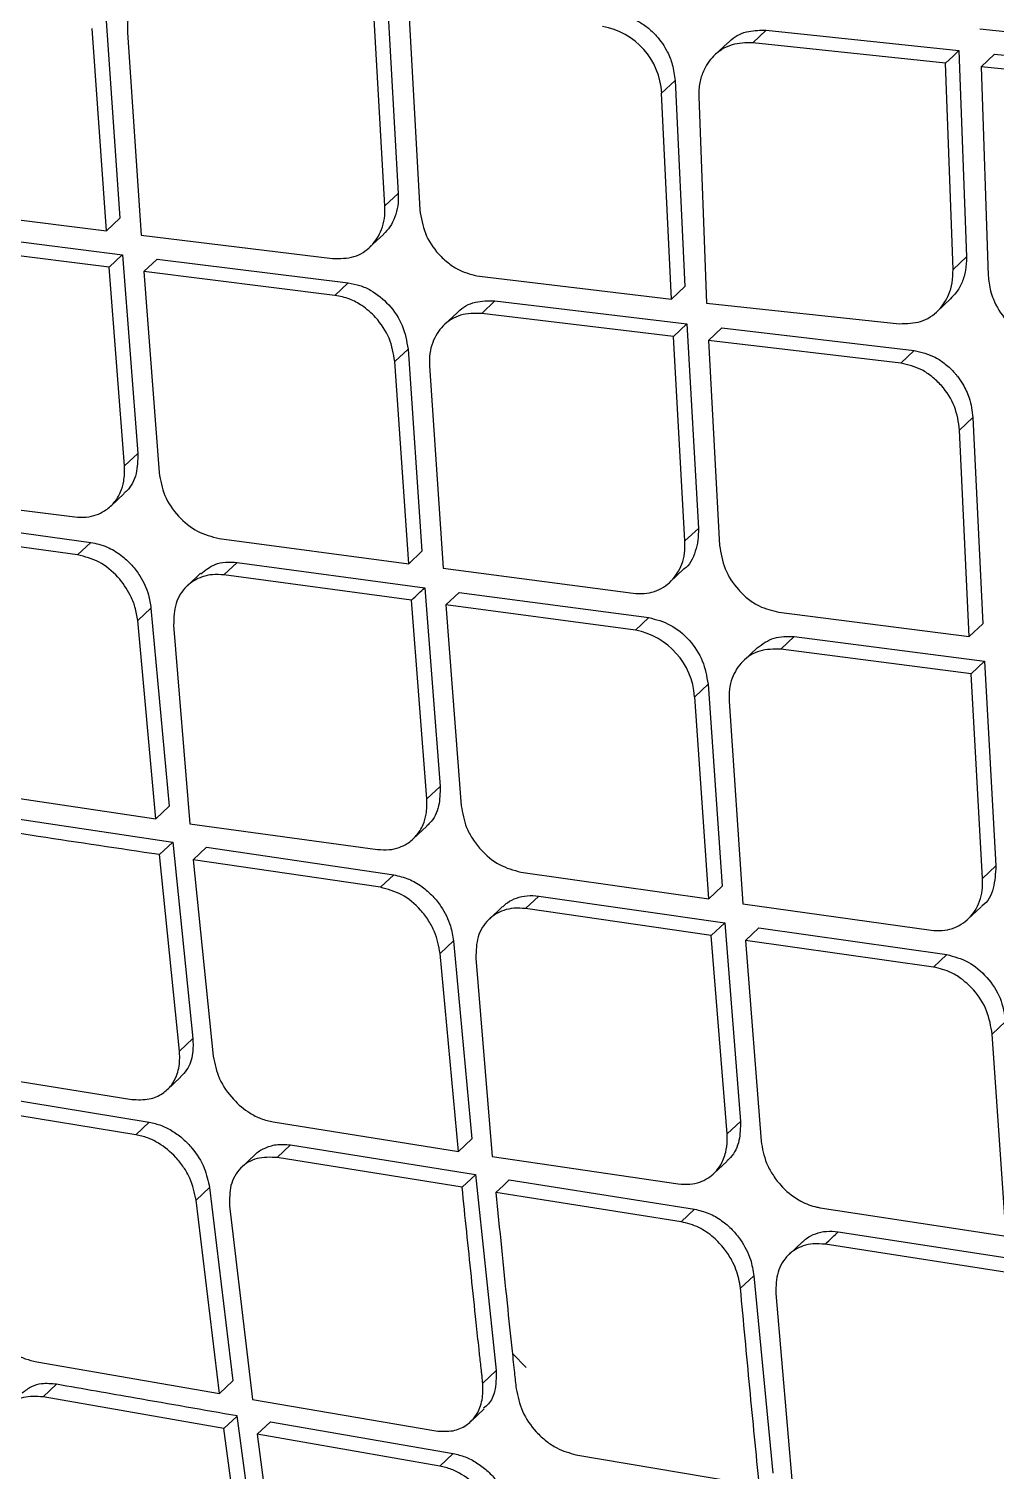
# Model space of a CAD drawing. Extents: x 0 to 84, y -21 to 126.
# Drawn here: x 71.677 to 72.444, y 61.627 to 62.772 of the extents above; entities that cross this region are included whole.
import ezdxf

# ---------------------------------------------------------------- set-up
doc = ezdxf.new("R2010")
doc.units = 0
doc.header["$MEASUREMENT"] = 0
doc.layers.add('1', color=4, linetype='Continuous')

# ---------------------------------------------------------------- blocks, each defined once
blk = doc.blocks.new('PRODIGY')
at = {"layer": '1', "color": 3, "linetype": 'Continuous', "lineweight": 25}
for p, q in [((71.9607, 62.8035), (71.9699, 62.6413)), ((71.9594, 62.6313), (71.9501, 62.7935)), ((71.7378, 62.782), (71.7489, 62.6216)), ((71.978, 62.7904), (71.9871, 62.6281)), ((71.7384, 62.6116), (71.7272, 62.772)), ((71.755, 62.7688), (71.7659, 62.6082)), ((72.2513, 62.7607), (72.2619, 62.7707)), ((72.2619, 62.7707), (72.4148, 62.7546)), ((72.4314, 62.7718), (72.5864, 62.7561)), ((72.2314, 62.7608), (72.2209, 62.7509)), ((72.4042, 62.7446), (72.2513, 62.7607)), ((72.4148, 62.7546), (72.4207, 62.5908)), ((72.4323, 62.7417), (72.4429, 62.7517)), ((72.4429, 62.7517), (72.5978, 62.7358)), ((72.4101, 62.5809), (72.4042, 62.7446)), ((72.5872, 62.7258), (72.4323, 62.7417)), ((72.4323, 62.7417), (72.438, 62.5762)), ((72.1895, 62.7308), (72.1789, 62.7208)), ((72.1895, 62.7308), (72.1974, 62.5673)), ((72.1868, 62.5574), (72.1789, 62.7208)), ((72.2083, 62.7181), (72.2145, 62.5541)), ((71.5868, 62.6307), (71.7384, 62.6116)), ((71.9594, 62.6313), (71.9699, 62.6413)), ((71.7384, 62.6116), (71.7489, 62.6216)), ((71.6012, 62.6116), (71.7511, 62.5926)), ((71.7659, 62.6082), (71.9178, 62.5896)), ((71.9475, 62.5988), (71.9581, 62.6087)), ((71.7405, 62.5826), (71.5906, 62.6016)), ((71.7405, 62.5826), (71.751, 62.5925)), ((71.7511, 62.5926), (71.7633, 62.4349)), ((71.768, 62.5792), (71.7786, 62.5891)), ((71.7786, 62.5891), (71.9303, 62.5703)), ((72.4101, 62.5809), (72.4207, 62.5908)), ((71.7528, 62.425), (71.7405, 62.5826)), ((71.768, 62.5792), (71.7802, 62.4198)), ((71.9197, 62.5603), (71.768, 62.5792)), ((72.0343, 62.5755), (72.1868, 62.5574)), ((71.9197, 62.5603), (71.9303, 62.5703)), ((72.1868, 62.5574), (72.1974, 62.5673)), ((72.0361, 62.5461), (72.0466, 62.5561)), ((72.0466, 62.556), (72.1989, 62.5377)), ((72.2145, 62.5541), (72.3677, 62.5379)), ((72.3975, 62.5475), (72.4081, 62.5576)), ((72.0169, 62.5468), (72.0064, 62.5369)), ((72.1883, 62.5278), (72.0361, 62.5461)), ((72.1883, 62.5278), (72.1989, 62.5377)), ((72.1974, 62.3655), (72.1883, 62.5278)), ((72.1989, 62.5377), (72.208, 62.3754)), ((72.216, 62.5245), (72.2266, 62.5345)), ((72.2266, 62.5345), (72.3793, 62.5165)), ((71.9777, 62.5178), (71.9671, 62.5079)), ((71.9777, 62.5178), (71.9887, 62.3574)), ((72.3687, 62.5065), (72.216, 62.5245)), ((72.216, 62.5245), (72.2249, 62.362)), ((72.3687, 62.5065), (72.3792, 62.5165)), ((71.9782, 62.3474), (71.9671, 62.5079)), ((71.9947, 62.5044), (72.0055, 62.3438)), ((72.4153, 62.4534), (72.4259, 62.4634)), ((72.4259, 62.4634), (72.4336, 62.2997)), ((72.423, 62.2897), (72.4153, 62.4534)), ((71.7528, 62.425), (71.7633, 62.4349)), ((71.5631, 62.4037), (71.7132, 62.3846)), ((71.7418, 62.3932), (71.7524, 62.4032)), ((71.5764, 62.3852), (71.726, 62.3644)), ((71.7154, 62.3544), (71.5658, 62.3752)), ((71.8278, 62.3675), (71.9782, 62.3474)), ((72.1974, 62.3655), (72.208, 62.3754)), ((71.7154, 62.3544), (71.726, 62.3644)), ((71.9782, 62.3474), (71.9887, 62.3574)), ((71.8316, 62.3385), (71.8422, 62.3485)), ((71.8422, 62.3485), (71.9909, 62.3283)), ((71.8131, 62.3399), (71.8026, 62.33)), ((71.9803, 62.3184), (71.8316, 62.3385)), ((72.0055, 62.3438), (72.1562, 62.324)), ((72.1857, 62.333), (72.1963, 62.343)), ((71.9909, 62.3283), (72.0032, 62.1707)), ((72.0076, 62.3147), (72.0182, 62.3247)), ((72.0182, 62.3247), (72.1687, 62.3047)), ((71.7737, 62.3122), (71.7632, 62.3023)), ((71.7737, 62.3122), (71.7882, 62.155)), ((71.9927, 62.1608), (71.9803, 62.3184)), ((72.1581, 62.2948), (72.0076, 62.3147)), ((72.0076, 62.3147), (72.0199, 62.1554)), ((71.7776, 62.1451), (71.7632, 62.3023)), ((71.7917, 62.2988), (71.8046, 62.1411)), ((72.1581, 62.2948), (72.1687, 62.3047)), ((72.2718, 62.309), (72.423, 62.2897)), ((72.423, 62.2897), (72.4336, 62.2997)), ((72.2735, 62.2796), (72.2841, 62.2896)), ((72.2841, 62.2896), (72.4351, 62.2701)), ((72.2546, 62.2806), (72.244, 62.2707)), ((72.4245, 62.2601), (72.2735, 62.2796)), ((72.4245, 62.2601), (72.4351, 62.2701)), ((72.4351, 62.2701), (72.4441, 62.1077)), ((72.4335, 62.0977), (72.4245, 62.2601)), ((72.2051, 62.2419), (72.2157, 62.2519)), ((72.2162, 62.0815), (72.2051, 62.2419)), ((72.2157, 62.2519), (72.2268, 62.0915)), ((72.2324, 62.2383), (72.2433, 62.0777)), ((71.6293, 62.1671), (71.7776, 62.1451)), ((71.9927, 62.1608), (72.0032, 62.1707)), ((71.7776, 62.1451), (71.7882, 62.155)), ((71.6429, 62.1488), (71.791, 62.1266)), ((71.8046, 62.1411), (71.9535, 62.1208)), ((71.9818, 62.1291), (71.9925, 62.1391)), ((71.7804, 62.1166), (71.791, 62.1266)), ((71.7964, 61.9608), (71.7804, 62.1166)), ((71.791, 62.1266), (71.807, 61.9708)), ((71.8179, 62.1226), (71.8073, 62.1126)), ((71.8179, 62.1226), (71.9663, 62.1006)), ((71.9557, 62.0907), (71.8073, 62.1126)), ((71.8073, 62.1126), (71.8231, 61.9566)), ((72.4335, 62.0977), (72.4441, 62.1077)), ((71.9557, 62.0907), (71.9663, 62.1006)), ((72.0671, 62.1028), (72.2162, 62.0815)), ((72.0709, 62.0738), (72.0815, 62.0838)), ((72.0815, 62.0838), (72.2289, 62.0624)), ((72.2162, 62.0815), (72.2268, 62.0915)), ((72.0527, 62.0754), (72.0422, 62.0655)), ((72.2183, 62.0525), (72.0709, 62.0738)), ((72.2433, 62.0777), (72.3927, 62.0566)), ((72.4219, 62.0653), (72.4325, 62.0753)), ((72.2289, 62.0624), (72.2183, 62.0525)), ((72.2289, 62.0624), (72.2414, 61.9049)), ((72.2454, 62.0486), (72.256, 62.0586)), ((72.256, 62.0586), (72.4052, 62.0373)), ((72.0031, 62.0382), (72.0137, 62.0482)), ((72.0137, 62.0482), (72.0284, 61.8911)), ((72.2308, 61.895), (72.2183, 62.0525)), ((72.2454, 62.0486), (72.2578, 61.8894)), ((72.3946, 62.0274), (72.2454, 62.0486)), ((72.0178, 61.8812), (72.0031, 62.0382)), ((72.3946, 62.0274), (72.4051, 62.0373)), ((72.0315, 62.0345), (72.0445, 61.877)), ((72.4518, 61.9841), (72.4412, 61.9742)), ((71.7964, 61.9608), (71.807, 61.9708)), ((72.4523, 61.8138), (72.4412, 61.9742)), ((71.6119, 61.9461), (71.7585, 61.9224)), ((71.7866, 61.9301), (71.7972, 61.9401)), ((71.6259, 61.9283), (71.7723, 61.9044)), ((71.7617, 61.8944), (71.6153, 61.9183)), ((71.7617, 61.8944), (71.7723, 61.9044)), ((71.8708, 61.9045), (72.0178, 61.8812)), ((72.2308, 61.895), (72.2414, 61.9049)), ((72.0178, 61.8812), (72.0284, 61.8911)), ((71.8563, 61.8786), (71.8458, 61.8687)), ((71.8739, 61.8763), (71.8845, 61.8863)), ((72.0206, 61.8528), (71.8739, 61.8763)), ((71.8845, 61.8863), (72.0312, 61.8628)), ((72.0445, 61.877), (72.1921, 61.8554)), ((72.2202, 61.8635), (72.2308, 61.8735)), ((71.8096, 61.8424), (71.8202, 61.8524)), ((71.8202, 61.8524), (71.8387, 61.699)), ((72.0206, 61.8528), (72.0312, 61.8627)), ((72.0312, 61.8628), (72.0476, 61.7073)), ((72.0579, 61.8585), (72.205, 61.8353)), ((71.8281, 61.689), (71.8096, 61.8424)), ((72.1944, 61.8253), (72.0473, 61.8486)), ((71.8361, 61.8381), (71.8544, 61.6844)), ((72.1944, 61.8253), (72.2049, 61.8353)), ((72.3047, 61.8365), (72.4523, 61.8138)), ((72.2906, 61.8094), (72.28, 61.7994)), ((72.4545, 61.7848), (72.3085, 61.8075)), ((72.319, 61.8174), (72.4651, 61.7948)), ((72.2414, 61.7726), (72.252, 61.7825)), ((72.252, 61.7825), (72.267, 61.6258)), ((72.2695, 61.7685), (72.2829, 61.6113)), ((72.0714, 61.7098), (72.0605, 61.7208)), ((71.6831, 61.7141), (71.8281, 61.689)), ((72.037, 61.6973), (72.0476, 61.7073)), ((71.6882, 61.6864), (71.6989, 61.6964)), ((71.8281, 61.689), (71.8387, 61.699)), ((71.8316, 61.6612), (71.6882, 61.6864)), ((71.8544, 61.6844), (71.9996, 61.6594)), ((71.8422, 61.6712), (71.8316, 61.6612)), ((71.8624, 61.521), (71.8422, 61.6713)), ((72.0274, 61.6669), (72.038, 61.6768)), ((71.8517, 61.511), (71.8316, 61.6612)), ((71.8579, 61.6567), (71.8685, 61.6667)), ((71.8685, 61.6667), (72.0135, 61.6415)), ((71.8579, 61.6567), (71.878, 61.5047)), ((72.0029, 61.6315), (71.8579, 61.6567)), ((72.0029, 61.6315), (72.0135, 61.6415)), ((72.1109, 61.6405), (72.2564, 61.6158))]:
    blk.add_line(p, q, dxfattribs=at)
at = {"layer": '1', "color": 3, "linetype": 'Continuous', "lineweight": 25, "flags": 128}
for points in [[(72.4042, 62.7446), (72.4102, 62.7502), (72.4148, 62.7546)], [(72.0473, 61.8486), (72.0533, 61.8541), (72.0579, 61.8585)]]:
    blk.add_lwpolyline(points, dxfattribs=at)
at = {"layer": '1', "color": 3, "linetype": 'Continuous', "lineweight": 25}
for centre, radius, start, end in [((72.1225, 62.7179), 0.0565, 3.0258, 80.4765), ((72.1472, 62.2377), 0.058, 4.1471, 79.1775)]:
    blk.add_arc(centre, radius, start, end, dxfattribs=at)
for points, knots in [([(65.9062, 66.8263), (66.0398, 66.6902), (66.3114, 66.4135), (66.7112, 66.0071), (67.0952, 65.617), (67.4487, 65.2582), (67.7716, 64.9305), (68.0462, 64.6519), (68.2761, 64.4186), (68.4654, 64.2264), (68.6359, 64.0533), (68.7883, 63.8985), (68.9326, 63.7518), (69.0977, 63.5839), (69.2992, 63.3791), (69.5434, 63.1306), (69.8182, 62.8509), (70.1236, 62.5399), (70.4595, 62.1977), (70.8181, 61.8321), (71.1983, 61.4444), (71.5992, 61.0358), (72.0275, 60.5996), (72.4687, 60.1506), (72.7675, 59.8472), (72.9142, 59.6983)], [0, 0, 0, 0, 0.057228, 0.116342, 0.171086, 0.221472, 0.267495, 0.309155, 0.33883, 0.365816, 0.390114, 0.411724, 0.431001, 0.451886, 0.482371, 0.517227, 0.556456, 0.600057, 0.648032, 0.700383, 0.753757, 0.811031, 0.872192, 0.937257, 1, 1, 1, 1]), ([(72.9374, 59.7558), (72.937, 59.7562), (72.9338, 59.7596), (72.923, 59.771), (72.8846, 59.8115), (72.7414, 59.9628), (72.1845, 60.5521), (71.084, 61.7179), (70.0741, 62.7531), (69.4924, 63.3494)], [0, 0, 0, 0, 0.000353, 0.002828, 0.009436, 0.033986, 0.128384, 0.49802, 1, 1, 1, 1]), ([(71.9162, 60.6501), (71.9144, 60.6477), (71.9107, 60.643), (71.9047, 60.6362), (71.8985, 60.6298), (71.892, 60.6236), (71.8852, 60.6177), (71.8781, 60.6121), (71.8707, 60.6068), (71.863, 60.6018), (71.855, 60.5971), (71.8467, 60.5927), (71.8382, 60.5886), (71.8135, 60.578), (71.7686, 60.5657), (71.6945, 60.561), (71.6088, 60.5696), (71.5275, 60.5884), (71.4576, 60.6101), (71.3842, 60.6366), (71.2871, 60.678), (71.1635, 60.7412), (71.0349, 60.8162), (70.9035, 60.9014), (70.7721, 60.9949), (70.6413, 61.0959), (70.5142, 61.2013), (70.3905, 61.3108), (70.2713, 61.423), (70.1553, 61.539), (70.0414, 61.66), (69.9301, 61.786), (69.8218, 61.9171), (69.7195, 62.0506), (69.6251, 62.1845), (69.5401, 62.3168), (69.466, 62.4455), (69.4048, 62.5682), (69.3568, 62.6831), (69.3223, 62.7888), (69.3016, 62.8835), (69.2943, 62.967), (69.2988, 63.0269), (69.3083, 63.0692), (69.3164, 63.0929), (69.3242, 63.1104), (69.3306, 63.1226), (69.3376, 63.1343), (69.3429, 63.1415), (69.3455, 63.1451)], [0, 0, 0, 0, 0.004846, 0.00969, 0.014534, 0.019379, 0.024226, 0.029076, 0.033931, 0.038791, 0.043658, 0.048532, 0.053415, 0.058308, 0.089235, 0.120012, 0.152032, 0.18434, 0.200734, 0.217099, 0.250018, 0.282937, 0.315683, 0.3481, 0.380014, 0.410781, 0.441715, 0.470949, 0.500015, 0.529147, 0.558258, 0.58875, 0.620001, 0.652036, 0.68433, 0.71708, 0.749997, 0.782917, 0.815661, 0.848077, 0.879993, 0.910754, 0.941692, 0.956519, 0.971325, 0.978527, 0.985704, 0.992861, 1, 1, 1, 1]), ([(71.7801, 60.8516), (71.7781, 60.8505), (71.7632, 60.8418), (71.723, 60.8327), (71.6678, 60.8279), (71.6093, 60.8323), (71.556, 60.8408), (71.4984, 60.855), (71.4367, 60.8745), (71.3715, 60.8993), (71.3081, 60.9273), (71.2486, 60.9565), (71.1949, 60.9848), (71.1384, 61.0166), (71.0832, 61.0495), (71.0287, 61.0839), (70.9739, 61.1201), (70.9136, 61.1618), (70.8467, 61.2104), (70.7747, 61.2653), (70.6993, 61.3256), (70.6192, 61.3927), (70.5412, 61.4614), (70.4714, 61.5257), (70.386, 61.6073), (70.2854, 61.7089), (70.152, 61.8543), (70.0336, 61.9952), (69.927, 62.1349), (69.8627, 62.2267), (69.821, 62.2899), (69.7969, 62.3275), (69.7715, 62.3687), (69.7471, 62.4099), (69.7274, 62.4448), (69.7162, 62.4652), (69.7069, 62.4825), (69.684, 62.5261), (69.6525, 62.5915), (69.6203, 62.6693), (69.5965, 62.7371), (69.5788, 62.8009), (69.5645, 62.8745), (69.5604, 62.9521), (69.571, 63.024), (69.5912, 63.058), (69.6001, 63.0729)], [0, 0, 0, 0, 0.0043841, 0.0331205, 0.0701719, 0.0913783, 0.1142203, 0.138694, 0.1604653, 0.1837971, 0.2086498, 0.225393, 0.2426575, 0.2604174, 0.2786437, 0.2935702, 0.3099985, 0.3278784, 0.3471458, 0.368964, 0.3909146, 0.4129376, 0.4389606, 0.4595471, 0.4749952, 0.5159129, 0.5522433, 0.603997, 0.6386969, 0.6742971, 0.6851693, 0.6955238, 0.7084411, 0.7228629, 0.7338137, 0.7412805, 0.742342, 0.7504288, 0.7832638, 0.8071537, 0.8317052, 0.8577553, 0.8817325, 0.9239756, 0.9666536, 1, 1, 1, 1]), ([(71.7967, 62.8108), (71.791, 62.8107), (71.7793, 62.8106), (71.7655, 62.8017), (71.758, 62.7901), (71.7549, 62.7789), (71.755, 62.7722), (71.755, 62.7688)], [0, 0, 0, 0, 0.245623, 0.499116, 0.727432, 0.858315, 1, 1, 1, 1]), ([(72.1424, 62.7835), (72.1482, 62.7823), (72.157, 62.7803), (72.1677, 62.7732), (72.1762, 62.7652), (72.1831, 62.755), (72.1881, 62.7429), (72.189, 62.7351), (72.1895, 62.7308)], [0, 0, 0, 0, 0.241757, 0.368677, 0.499278, 0.690599, 0.830645, 1, 1, 1, 1]), ([(72.2316, 62.7606), (72.2324, 62.7615), (72.2368, 62.766), (72.2471, 62.7707), (72.2572, 62.7707), (72.2619, 62.7707)], [0, 0, 0, 0, 0.105141, 0.586336, 1, 1, 1, 1]), ([(72.2513, 62.7607), (72.2456, 62.7607), (72.2369, 62.7606), (72.2268, 62.7558), (72.2184, 62.7493), (72.2123, 62.7401), (72.2086, 62.7288), (72.2084, 62.7218), (72.2083, 62.7181)], [0, 0, 0, 0, 0.241952, 0.369016, 0.499871, 0.714173, 0.84825, 1, 1, 1, 1]), ([(71.9178, 62.5896), (71.9237, 62.5896), (71.9352, 62.5896), (71.949, 62.5985), (71.9563, 62.6102), (71.9594, 62.6215), (71.9594, 62.628), (71.9594, 62.6313)], [0, 0, 0, 0, 0.251621, 0.499102, 0.733085, 0.862542, 1, 1, 1, 1]), ([(71.9699, 62.6413), (71.9699, 62.638), (71.97, 62.6314), (71.9675, 62.6225), (71.9637, 62.6147), (71.9599, 62.6107), (71.9581, 62.6088)], [0, 0, 0, 0, 0.260439, 0.515272, 0.764647, 1, 1, 1, 1]), ([(71.987, 62.6281), (71.9881, 62.6218), (71.9901, 62.6093), (71.9997, 62.5948), (72.0096, 62.5857), (72.0204, 62.5787), (72.0289, 62.5767), (72.0343, 62.5755)], [0, 0, 0, 0, 0.249777, 0.499433, 0.63865, 0.768661, 1, 1, 1, 1]), ([(72.4207, 62.5908), (72.4206, 62.5872), (72.4205, 62.5802), (72.4175, 62.5707), (72.4134, 62.563), (72.4096, 62.5593), (72.408, 62.5577)], [0, 0, 0, 0, 0.278767, 0.54619, 0.802372, 1, 1, 1, 1]), ([(72.3677, 62.5379), (72.3734, 62.538), (72.385, 62.5382), (72.3988, 62.5473), (72.4064, 62.559), (72.4098, 62.5704), (72.41, 62.5773), (72.4101, 62.5809)], [0, 0, 0, 0, 0.246672, 0.499213, 0.722633, 0.854682, 1, 1, 1, 1]), ([(72.438, 62.5762), (72.4384, 62.572), (72.4391, 62.5657), (72.4433, 62.5534), (72.4499, 62.5425), (72.4596, 62.5334), (72.4703, 62.5262), (72.4789, 62.5242), (72.4846, 62.5229)], [0, 0, 0, 0, 0.163462, 0.250593, 0.499863, 0.633894, 0.762097, 1, 1, 1, 1]), ([(71.9303, 62.5703), (71.9334, 62.5697), (71.9394, 62.5686), (71.9507, 62.5634), (71.9632, 62.5534), (71.9744, 62.5366), (71.9766, 62.5241), (71.9777, 62.5178)], [0, 0, 0, 0, 0.131364, 0.258094, 0.496623, 0.748191, 1, 1, 1, 1]), ([(71.9671, 62.5079), (71.9661, 62.5141), (71.9639, 62.5266), (71.9536, 62.5421), (71.9421, 62.552), (71.931, 62.5581), (71.9237, 62.5596), (71.9197, 62.5603)], [0, 0, 0, 0, 0.2496775, 0.4993872, 0.6857856, 0.8314852, 1, 1, 1, 1]), ([(72.017, 62.5468), (72.0171, 62.547), (72.0207, 62.5511), (72.0306, 62.556), (72.0414, 62.5561), (72.0466, 62.5561)], [0, 0, 0, 0, 0.02138, 0.525017, 1, 1, 1, 1]), ([(72.0361, 62.5461), (72.0303, 62.5461), (72.0188, 62.5461), (72.0049, 62.5372), (71.9976, 62.5255), (71.9946, 62.5142), (71.9946, 62.5078), (71.9946, 62.5044)], [0, 0, 0, 0, 0.248859, 0.49912, 0.734432, 0.863556, 1, 1, 1, 1]), ([(72.3793, 62.5165), (72.3849, 62.5152), (72.3936, 62.5132), (72.4042, 62.506), (72.4094, 62.5011), (72.4124, 62.4976), (72.4147, 62.4948), (72.4187, 62.4887), (72.424, 62.4778), (72.4252, 62.4686), (72.4259, 62.4634)], [0, 0, 0, 0, 0.238677, 0.366361, 0.499049, 0.51311, 0.541073, 0.638698, 0.791752, 1, 1, 1, 1]), ([(72.4153, 62.4534), (72.4144, 62.4597), (72.4125, 62.4724), (72.4032, 62.4869), (72.3936, 62.496), (72.383, 62.5032), (72.3743, 62.5052), (72.3687, 62.5065)], [0, 0, 0, 0, 0.249836, 0.499625, 0.632501, 0.760476, 1, 1, 1, 1]), ([(71.7132, 62.3846), (71.7163, 62.3844), (71.7222, 62.384), (71.7303, 62.3859), (71.7378, 62.3895), (71.7447, 62.3955), (71.7497, 62.4036), (71.7527, 62.4135), (71.7528, 62.4208), (71.7528, 62.425)], [0, 0, 0, 0, 0.135947, 0.262756, 0.380452, 0.53459, 0.696889, 0.828619, 1, 1, 1, 1]), ([(71.7633, 62.4349), (71.7632, 62.4295), (71.763, 62.4183), (71.7576, 62.4078), (71.753, 62.404), (71.7523, 62.4033)], [0, 0, 0, 0, 0.441902, 0.908782, 1, 1, 1, 1]), ([(71.7802, 62.4198), (71.7813, 62.4136), (71.7835, 62.4012), (71.7949, 62.3845), (71.8104, 62.3719), (71.822, 62.369), (71.8278, 62.3675)], [0, 0, 0, 0, 0.25001, 0.500009, 0.750012, 1, 1, 1, 1]), ([(72.208, 62.3754), (72.208, 62.3722), (72.2081, 62.3659), (72.205, 62.3546), (72.2012, 62.3459), (72.1964, 62.3431), (72.1962, 62.343)], [0, 0, 0, 0, 0.251213, 0.499654, 0.986069, 1, 1, 1, 1]), ([(71.726, 62.3644), (71.7303, 62.3634), (71.7386, 62.3616), (71.7497, 62.3548), (71.7585, 62.3468), (71.7664, 62.3363), (71.7719, 62.3245), (71.7732, 62.3158), (71.7737, 62.3122)], [0, 0, 0, 0, 0.187053, 0.35645, 0.508216, 0.642258, 0.856387, 1, 1, 1, 1]), ([(72.1562, 62.324), (72.1592, 62.3238), (72.165, 62.3234), (72.1758, 62.3258), (72.1872, 62.3327), (72.1945, 62.3445), (72.1974, 62.3558), (72.1974, 62.3622), (72.1974, 62.3655)], [0, 0, 0, 0, 0.128875, 0.255296, 0.499752, 0.737756, 0.86597, 1, 1, 1, 1]), ([(72.2249, 62.362), (72.2259, 62.3557), (72.228, 62.3432), (72.2376, 62.3285), (72.2475, 62.3192), (72.2582, 62.3122), (72.2665, 62.3103), (72.2718, 62.3091)], [0, 0, 0, 0, 0.249773, 0.499407, 0.643587, 0.775211, 1, 1, 1, 1]), ([(71.7632, 62.3023), (71.7626, 62.3059), (71.7616, 62.3128), (71.7566, 62.3247), (71.7476, 62.3379), (71.7329, 62.3501), (71.7213, 62.353), (71.7154, 62.3544)], [0, 0, 0, 0, 0.148677, 0.281911, 0.501179, 0.750736, 1, 1, 1, 1]), ([(71.8134, 62.3395), (71.8169, 62.3423), (71.8226, 62.3469), (71.833, 62.3491), (71.8391, 62.3487), (71.8422, 62.3485)], [0, 0, 0, 0, 0.44549, 0.7195, 1, 1, 1, 1]), ([(71.8316, 62.3385), (71.8285, 62.3387), (71.8226, 62.3392), (71.812, 62.3368), (71.801, 62.33), (71.7923, 62.3165), (71.7919, 62.3047), (71.7917, 62.2988)], [0, 0, 0, 0, 0.136051, 0.264955, 0.500328, 0.75108, 1, 1, 1, 1]), ([(71.9803, 62.3184), (71.9823, 62.3203), (71.9858, 62.3236), (71.9893, 62.3269), (71.9909, 62.3283)], [0, 0, 0, 0, 0.560021, 1, 1, 1, 1]), ([(72.1687, 62.3047), (72.1745, 62.3032), (72.186, 62.3002), (72.2013, 62.2874), (72.2125, 62.2707), (72.2146, 62.2581), (72.2157, 62.2519)], [0, 0, 0, 0, 0.250009, 0.499994, 0.750018, 1, 1, 1, 1]), ([(72.2546, 62.2806), (72.2589, 62.2837), (72.2674, 62.29), (72.2785, 62.2897), (72.2841, 62.2896)], [0, 0, 0, 0, 0.504859, 1, 1, 1, 1]), ([(72.2735, 62.2796), (72.2677, 62.2797), (72.2563, 62.2797), (72.2425, 62.2708), (72.2352, 62.2592), (72.2324, 62.2479), (72.2324, 62.2415), (72.2324, 62.2383)], [0, 0, 0, 0, 0.251847, 0.499115, 0.738883, 0.866894, 1, 1, 1, 1]), ([(72.0032, 62.1707), (72.0031, 62.1654), (72.0029, 62.1545), (71.9978, 62.144), (71.9931, 62.14), (71.9923, 62.1393)], [0, 0, 0, 0, 0.430209, 0.8932, 1, 1, 1, 1]), ([(71.9535, 62.1208), (71.9566, 62.1206), (71.9625, 62.1201), (71.9705, 62.122), (71.9779, 62.1255), (71.9847, 62.1315), (71.9897, 62.1396), (71.9926, 62.1494), (71.9926, 62.1567), (71.9927, 62.1608)], [0, 0, 0, 0, 0.138235, 0.265437, 0.381631, 0.535929, 0.699681, 0.831663, 1, 1, 1, 1]), ([(72.0199, 62.1554), (72.0209, 62.1496), (72.0225, 62.1406), (72.0287, 62.129), (72.0369, 62.1183), (72.0499, 62.1074), (72.0614, 62.1043), (72.0671, 62.1028)], [0, 0, 0, 0, 0.23399, 0.363526, 0.501012, 0.750375, 1, 1, 1, 1]), ([(71.7804, 62.1166), (71.7483, 62.1214), (71.699, 62.1288), (71.6496, 62.1363), (71.6323, 62.1389)], [0, 0, 0, 0, 0.648971, 1, 1, 1, 1]), ([(72.4441, 62.1077), (72.4437, 62.1017), (72.443, 62.0898), (72.4376, 62.0786), (72.4327, 62.0757), (72.4324, 62.0755)], [0, 0, 0, 0, 0.484322, 0.967304, 1, 1, 1, 1]), ([(71.9663, 62.1006), (71.9703, 62.0997), (71.978, 62.0979), (71.9887, 62.0917), (71.9973, 62.0841), (72.0055, 62.0738), (72.0116, 62.0615), (72.0131, 62.0521), (72.0137, 62.0482)], [0, 0, 0, 0, 0.176039, 0.33757, 0.484546, 0.616994, 0.837378, 1, 1, 1, 1]), ([(72.3927, 62.0566), (72.3957, 62.0564), (72.4015, 62.056), (72.4122, 62.0583), (72.4235, 62.0652), (72.4307, 62.0769), (72.4335, 62.0882), (72.4335, 62.0945), (72.4335, 62.0977)], [0, 0, 0, 0, 0.130839, 0.257906, 0.499811, 0.740916, 0.868336, 1, 1, 1, 1]), ([(72.0031, 62.0382), (72.0021, 62.044), (72.0004, 62.0529), (71.9941, 62.0645), (71.986, 62.0752), (71.9729, 62.0861), (71.9615, 62.0891), (71.9557, 62.0907)], [0, 0, 0, 0, 0.234806, 0.364155, 0.501112, 0.750424, 1, 1, 1, 1]), ([(72.0529, 62.0753), (72.054, 62.0764), (72.0572, 62.0794), (72.0637, 62.0825), (72.0722, 62.0845), (72.0783, 62.084), (72.0815, 62.0838)], [0, 0, 0, 0, 0.1624263, 0.4328619, 0.7120597, 1, 1, 1, 1]), ([(72.0709, 62.0738), (72.0678, 62.0741), (72.0618, 62.0745), (72.0514, 62.0722), (72.0405, 62.0655), (72.032, 62.0521), (72.0316, 62.0403), (72.0315, 62.0345)], [0, 0, 0, 0, 0.13915, 0.269086, 0.500348, 0.752559, 1, 1, 1, 1]), ([(72.4052, 62.0373), (72.4109, 62.0358), (72.4223, 62.0327), (72.4375, 62.0199), (72.4487, 62.003), (72.4507, 61.9904), (72.4518, 61.9841)], [0, 0, 0, 0, 0.250007, 0.499985, 0.749982, 1, 1, 1, 1]), ([(72.4412, 61.9742), (72.4401, 61.9804), (72.438, 61.9929), (72.4283, 62.0079), (72.4181, 62.0174), (72.4073, 62.0243), (72.3994, 62.0262), (72.3946, 62.0274)], [0, 0, 0, 0, 0.249785, 0.499455, 0.654513, 0.789749, 1, 1, 1, 1]), ([(71.807, 61.9708), (71.8071, 61.9668), (71.8074, 61.9576), (71.8036, 61.947), (71.7989, 61.942), (71.7972, 61.9402)], [0, 0, 0, 0, 0.331583, 0.763552, 1, 1, 1, 1]), ([(71.7585, 61.9224), (71.7632, 61.9222), (71.7722, 61.9217), (71.7828, 61.9264), (71.79, 61.9331), (71.7949, 61.942), (71.7966, 61.9507), (71.7965, 61.9575), (71.7964, 61.9599), (71.7964, 61.9608)], [0, 0, 0, 0, 0.213901, 0.402504, 0.565764, 0.703607, 0.902306, 0.963809, 1, 1, 1, 1]), ([(71.8231, 61.9566), (71.8244, 61.9506), (71.8269, 61.9385), (71.8381, 61.9224), (71.8502, 61.9124), (71.8612, 61.9067), (71.8675, 61.9052), (71.8708, 61.9045)], [0, 0, 0, 0, 0.24828, 0.499748, 0.72007, 0.852678, 1, 1, 1, 1]), ([(71.7723, 61.9044), (71.7755, 61.9036), (71.7819, 61.9022), (71.7911, 61.8974), (71.7993, 61.8913), (71.8084, 61.8819), (71.8168, 61.8686), (71.8191, 61.8576), (71.8202, 61.8524)], [0, 0, 0, 0, 0.144124, 0.28281, 0.416024, 0.543874, 0.782366, 1, 1, 1, 1]), ([(72.2414, 61.9049), (72.2413, 61.8998), (72.2412, 61.889), (72.2362, 61.8786), (72.2316, 61.8745), (72.2306, 61.8737)], [0, 0, 0, 0, 0.41961, 0.879051, 1, 1, 1, 1]), ([(71.8096, 61.8424), (71.8083, 61.8483), (71.8064, 61.8573), (71.7998, 61.8687), (71.7919, 61.8787), (71.7819, 61.8868), (71.7709, 61.8923), (71.7648, 61.8937), (71.7617, 61.8944)], [0, 0, 0, 0, 0.245174, 0.371674, 0.500472, 0.730138, 0.860153, 1, 1, 1, 1]), ([(71.8564, 61.8785), (71.8564, 61.8786), (71.8583, 61.8809), (71.8638, 61.8839), (71.8731, 61.8872), (71.8806, 61.8866), (71.8845, 61.8863)], [0, 0, 0, 0, 0.005672, 0.308229, 0.639673, 1, 1, 1, 1]), ([(72.1921, 61.8554), (72.1952, 61.8552), (72.2011, 61.8547), (72.2114, 61.857), (72.2199, 61.8624), (72.2265, 61.871), (72.23, 61.8797), (72.231, 61.8882), (72.2309, 61.8932), (72.2308, 61.895)], [0, 0, 0, 0, 0.140584, 0.268244, 0.500671, 0.625537, 0.790821, 0.92925, 1, 1, 1, 1]), ([(72.2578, 61.8894), (72.2588, 61.8835), (72.2604, 61.8744), (72.2667, 61.8628), (72.2747, 61.852), (72.2863, 61.8425), (72.2972, 61.838), (72.3027, 61.8368), (72.3041, 61.8365), (72.3045, 61.8365), (72.3046, 61.8365), (72.3047, 61.8365), (72.3047, 61.8365)], [0, 0, 0, 0, 0.23853, 0.366749, 0.500499, 0.749401, 0.935393, 0.982954, 0.995282, 0.998585, 0.999829, 1, 1, 1, 1]), ([(71.8739, 61.8763), (71.8684, 61.8765), (71.8573, 61.877), (71.8462, 61.8701), (71.8401, 61.8618), (71.8359, 61.8521), (71.8361, 61.8436), (71.8361, 61.8381)], [0, 0, 0, 0, 0.249379, 0.498768, 0.634466, 0.763397, 1, 1, 1, 1]), ([(72.037, 61.6973), (72.0369, 61.6978), (72.0368, 61.6987), (72.0367, 61.7003), (72.0364, 61.7026), (72.036, 61.7067), (72.0351, 61.7142), (72.0337, 61.7274), (72.0312, 61.7506), (72.0267, 61.7934), (72.023, 61.8292), (72.0206, 61.8528)], [0, 0, 0, 0, 0.009637, 0.017125, 0.030534, 0.054609, 0.097639, 0.174541, 0.311145, 0.545504, 1, 1, 1, 1]), ([(72.0473, 61.8486), (72.0503, 61.8193), (72.0545, 61.7772), (72.0595, 61.7296), (72.0619, 61.707), (72.063, 61.697), (72.0635, 61.6929)], [0, 0, 0, 0, 0.562394, 0.80769, 0.919358, 1, 1, 1, 1]), ([(72.205, 61.8353), (72.2088, 61.8344), (72.2161, 61.8326), (72.2264, 61.8267), (72.2349, 61.8194), (72.2432, 61.8092), (72.2498, 61.7966), (72.2513, 61.7868), (72.252, 61.7825)], [0, 0, 0, 0, 0.168944, 0.325395, 0.469349, 0.60075, 0.825171, 1, 1, 1, 1]), ([(72.2414, 61.7726), (72.241, 61.7751), (72.2399, 61.7824), (72.2358, 61.7934), (72.2286, 61.8044), (72.2199, 61.8136), (72.2081, 61.8218), (72.1991, 61.8241), (72.1944, 61.8253)], [0, 0, 0, 0, 0.105322, 0.30661, 0.443836, 0.605155, 0.790575, 1, 1, 1, 1]), ([(72.3085, 61.8075), (72.3053, 61.8077), (72.2993, 61.8083), (72.289, 61.806), (72.2783, 61.7994), (72.2699, 61.7861), (72.2696, 61.7743), (72.2695, 61.7685)], [0, 0, 0, 0, 0.142073, 0.272966, 0.500384, 0.753956, 1, 1, 1, 1]), ([(72.2907, 61.8092), (72.2918, 61.8102), (72.2947, 61.8131), (72.3011, 61.8162), (72.3096, 61.8182), (72.3159, 61.8177), (72.319, 61.8174)], [0, 0, 0, 0, 0.14714, 0.42058, 0.704842, 1, 1, 1, 1]), ([(72.3085, 61.8075), (72.3104, 61.8093), (72.314, 61.8126), (72.3175, 61.816), (72.319, 61.8174)], [0, 0, 0, 0, 0.559964, 1, 1, 1, 1]), ([(72.2564, 61.6158), (72.2539, 61.6417), (72.2487, 61.6938), (72.2439, 61.7462), (72.2414, 61.7726)], [0, 0, 0, 0, 0.497201, 1, 1, 1, 1]), ([(71.6348, 61.7658), (71.6354, 61.7628), (71.6365, 61.7568), (71.6414, 61.7451), (71.6507, 61.7318), (71.6631, 61.7218), (71.6742, 61.7162), (71.68, 61.7149), (71.6831, 61.7141)], [0, 0, 0, 0, 0.128157, 0.254417, 0.500669, 0.734518, 0.863407, 1, 1, 1, 1]), ([(72.0476, 61.7073), (72.0476, 61.7016), (72.0475, 61.6918), (72.0431, 61.6817), (72.039, 61.6785), (72.0375, 61.6774)], [0, 0, 0, 0, 0.478848, 0.820147, 1, 1, 1, 1]), ([(71.6989, 61.6964), (71.6948, 61.6968), (71.6877, 61.6974), (71.6784, 61.6947), (71.6739, 61.6912), (71.6716, 61.6894)], [0, 0, 0, 0, 0.385273, 0.674313, 1, 1, 1, 1]), ([(71.8422, 61.6713), (71.8153, 61.676), (71.7675, 61.6843), (71.7197, 61.6927), (71.6989, 61.6964)], [0, 0, 0, 0, 0.562533, 1, 1, 1, 1]), ([(71.9996, 61.6594), (72.0043, 61.6591), (72.0132, 61.6585), (72.0238, 61.6632), (72.0308, 61.6699), (72.0356, 61.6787), (72.0372, 61.6873), (72.0371, 61.6941), (72.037, 61.6964), (72.037, 61.6973)], [0, 0, 0, 0, 0.214946, 0.404323, 0.568012, 0.705984, 0.904052, 0.964754, 1, 1, 1, 1]), ([(72.0635, 61.6929), (72.0647, 61.6868), (72.0673, 61.6747), (72.0772, 61.6604), (72.0871, 61.6512), (72.0978, 61.6441), (72.1058, 61.6419), (72.1109, 61.6405)], [0, 0, 0, 0, 0.249807, 0.499704, 0.640277, 0.770666, 1, 1, 1, 1]), ([(71.6882, 61.6864), (71.6828, 61.6867), (71.672, 61.6873), (71.6612, 61.6808), (71.6553, 61.6727), (71.6516, 61.6634), (71.6519, 61.6553), (71.6521, 61.6502)], [0, 0, 0, 0, 0.249067, 0.498513, 0.64224, 0.773842, 1, 1, 1, 1]), ([(72.0135, 61.6415), (72.0167, 61.6407), (72.023, 61.6392), (72.0321, 61.6344), (72.0403, 61.6283), (72.0493, 61.6189), (72.0578, 61.6055), (72.0601, 61.5945), (72.0611, 61.5893)], [0, 0, 0, 0, 0.143906, 0.28239, 0.415487, 0.54325, 0.781865, 1, 1, 1, 1]), ([(72.0505, 61.5793), (72.0504, 61.5798), (72.0501, 61.5813), (72.0492, 61.5865), (72.0466, 61.595), (72.0411, 61.605), (72.0328, 61.6156), (72.0229, 61.6237), (72.012, 61.6293), (72.006, 61.6308), (72.0029, 61.6315)], [0, 0, 0, 0, 0.02351, 0.067625, 0.217904, 0.374732, 0.501121, 0.730628, 0.860438, 1, 1, 1, 1])]:
    blk.add_open_spline(points, degree=3, knots=knots, dxfattribs=at)

msp = doc.modelspace()

# ---------------------------------------------------------------- block references
at = {"layer": '1'}
msp.add_blockref('PRODIGY', (0, 0), dxfattribs=at)

doc.saveas('drawing.dxf')
